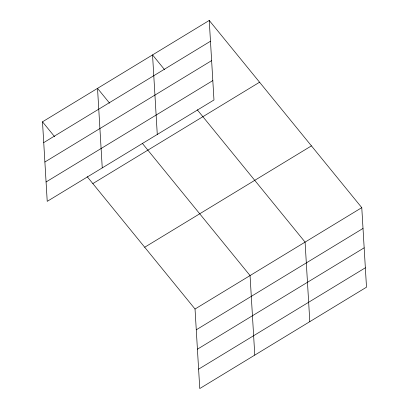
<?xml version="1.0" encoding="UTF-8"?>
<svg xmlns="http://www.w3.org/2000/svg" width="409" height="409" viewBox="0 0 409 409"><rect width="100%" height="100%" fill="white"/><g stroke="black" fill="none" stroke-linecap="round" stroke-linejoin="round"><path stroke-width="0.61" d="M209.239 20.45L213.968 99.98L47.224 201.351L42.5 121.816L209.239 20.45L361.776 207.649L366.5 287.184L199.761 388.55L195.032 309.02L87.199 176.673M43.732 142.608L210.477 41.243M44.888 161.995L211.627 60.624M46.074 181.964L212.813 80.599M92.838 183.595L259.577 82.224M144.699 247.24L311.438 145.875M195.032 309.02L361.776 207.649M196.269 329.807L363.013 228.442M197.419 349.194L364.163 247.828M198.605 369.163L365.349 267.798M164.628 69.74L152.547 54.913L157.276 134.449M197.245 109.77L305.083 242.118L309.807 321.648M109.607 103.191L97.526 88.364L102.25 167.9M142.225 143.222L250.057 275.569L254.781 355.099M42.5 121.816L54.581 136.642"/></g></svg>
